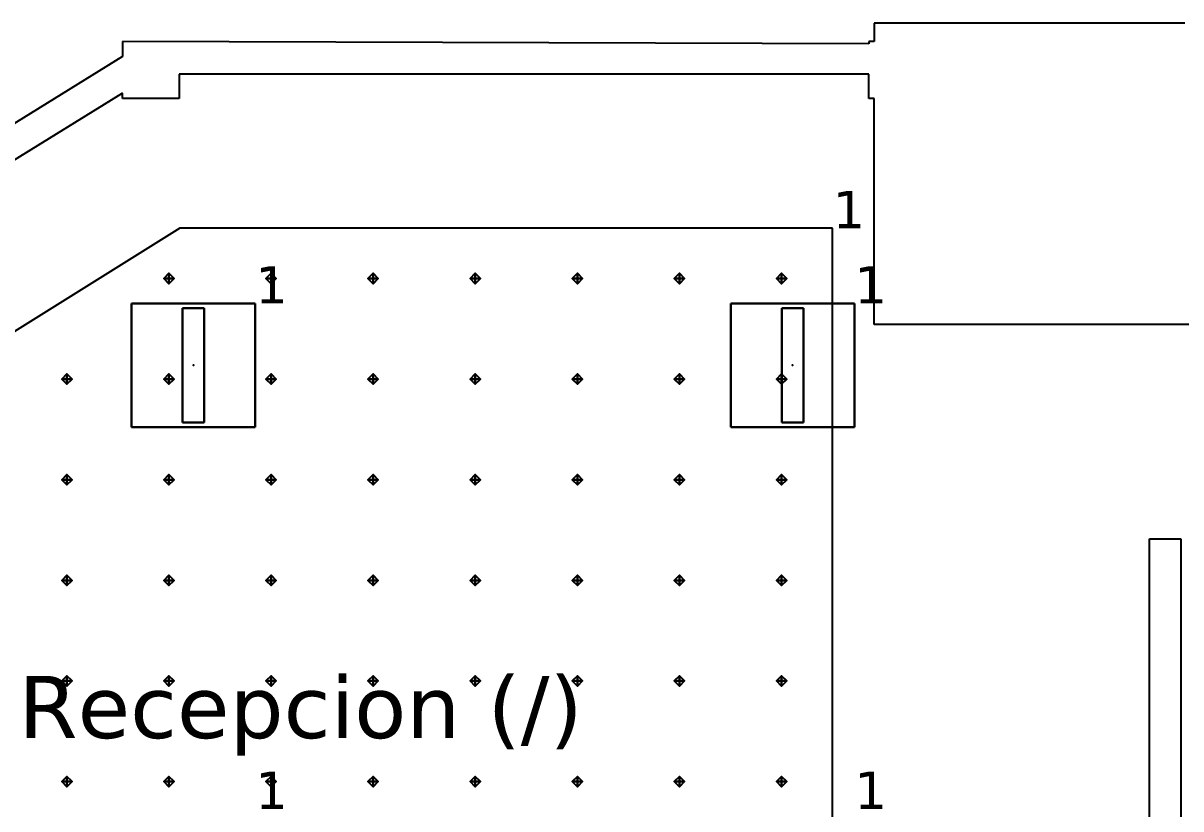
# Model space of a CAD drawing. Header units: inches. Extents: x -2 to 23.6, y -0.2 to 13.5.
# Drawn here: x 3.14 to 8.73, y 2.23 to 6.02 of the extents above; entities that cross this region are included whole.
import ezdxf

# ---------------------------------------------------------------- set-up
doc = ezdxf.new("R2010")
doc.units = ezdxf.units.IN
doc.header["$MEASUREMENT"] = 0
for name, color, linetype, true_color in [('DLX_CALC', 3, 'Continuous', 0x00ff00), ('DLX_CONT', 7, 'Continuous', 0x969696), ('DLX_DESC', 7, 'Continuous', 0x969696), ('DLX_LUM', 7, 'Continuous', 0xffd400), ('DLX_LUMKEY_IDX', 7, 'Continuous', 0x969696), ('DLX_RESKEY_IDX', 7, 'Continuous', 0x707070)]:
    doc.layers.add(name, color=color, linetype=linetype, true_color=true_color)
doc.layers.add('PUNTO LUMINARIA', color=7, linetype='Continuous')
doc.styles.add('TableTextStyle', font='')
doc.styles.get('TableTextStyle').set_extended_font_data('VERDANA.TTF')

msp = doc.modelspace()

# ---------------------------------------------------------------- linework, layer by layer
at = {"layer": 'DLX_CALC'}
for points in [[(3.9, 5.0309, 0), (-0.3402, 2.3813, 0)], [(7.05, 5.0309, 0), (3.9, 5.0309, 0)], [(7.05, 1.6309, 0), (7.05, 5.0309, 0)]]:
    msp.add_polyline3d(points, dxfattribs=at)
at = {"layer": 'DLX_CONT'}
for points in [[(8.75, 6.0207, 0), (7.25, 6.0207, 0)], [(7.25, 6.0207, 0), (7.25, 5.9314, 0)], [(7.2243, 5.9214, 0), (3.6229, 5.9314, 0)], [(3.6229, 5.9314, 0), (3.6229, 5.8593, 0)], [(7.25, 5.9314, 0), (7.2243, 5.9314, 0)], [(7.2243, 5.9314, 0), (7.2243, 5.9214, 0)], [(3.6229, 5.8593, 0), (-1.8491, 2.4688, 0)], [(7.2243, 5.7752, 0), (3.8969, 5.7752, 0)], [(3.8969, 5.7752, 0), (3.8969, 5.6574, 0)], [(7.2243, 5.6574, 0), (7.2243, 5.7752, 0)], [(3.6229, 5.6829, 0), (-1.7572, 2.3573, 0)], [(3.6229, 5.6574, 0), (3.6229, 5.6829, 0)], [(3.8969, 5.6574, 0), (3.6229, 5.6574, 0)], [(7.25, 5.6574, 0), (7.2243, 5.6574, 0)], [(7.25, 4.5665, 0), (7.25, 5.6574, 0)], [(8.7744, 4.5665, 0), (7.25, 4.5665, 0)], [(8.5796, 0.9913, 0), (8.5799, 3.5317, 0)], [(8.5799, 3.5317, 0), (8.7299, 3.5317, 0)], [(8.7299, 3.5317, 0), (8.7299, 0.55, 0)]]:
    msp.add_polyline3d(points, dxfattribs=at)
at = {"layer": 'DLX_LUM'}
for points in [[(3.6672, 4.6674, 0), (3.6672, 4.0704, 0)], [(3.6672, 4.0704, 0), (3.6672, 4.6674, 0)], [(3.6672, 4.6674, 0), (3.6672, 4.6674, 0)], [(4.2642, 4.6674, 0), (3.6672, 4.6674, 0)], [(3.6672, 4.6674, 0), (3.6672, 4.6674, 0)], [(3.6672, 4.6674, 0), (4.2642, 4.6674, 0)], [(3.6672, 4.6674, 0), (4.2642, 4.6674, 0)], [(3.6672, 4.0704, 0), (3.6672, 4.6674, 0)], [(4.2642, 4.6674, 0), (3.6672, 4.6674, 0)], [(3.6672, 4.6674, 0), (3.6672, 4.0704, 0)], [(3.9132, 4.6449, 0), (3.9132, 4.0929, 0)], [(4.0182, 4.6449, 0), (3.9132, 4.6449, 0)], [(3.9132, 4.0929, 0), (3.9132, 4.6449, 0)], [(3.9132, 4.6449, 0), (4.0182, 4.6449, 0)], [(4.0182, 4.0929, 0), (4.0182, 4.6449, 0)], [(4.0182, 4.6449, 0), (4.0182, 4.0929, 0)], [(4.2642, 4.0704, 0), (4.2642, 4.6674, 0)], [(4.2642, 4.6674, 0), (4.2642, 4.6674, 0)], [(4.2642, 4.6674, 0), (4.2642, 4.0704, 0)], [(4.2642, 4.6674, 0), (4.2642, 4.6674, 0)], [(4.2642, 4.6674, 0), (4.2642, 4.0704, 0)], [(4.2642, 4.0704, 0), (4.2642, 4.6674, 0)], [(6.5585, 4.6674, 0), (6.5585, 4.0704, 0)], [(6.5585, 4.0704, 0), (6.5585, 4.6674, 0)], [(6.5585, 4.6674, 0), (6.5585, 4.6674, 0)], [(7.1555, 4.6674, 0), (6.5585, 4.6674, 0)], [(6.5585, 4.6674, 0), (6.5585, 4.6674, 0)], [(6.5585, 4.6674, 0), (7.1555, 4.6674, 0)], [(6.5585, 4.6674, 0), (7.1555, 4.6674, 0)], [(6.5585, 4.0704, 0), (6.5585, 4.6674, 0)], [(7.1555, 4.6674, 0), (6.5585, 4.6674, 0)], [(6.5585, 4.6674, 0), (6.5585, 4.0704, 0)], [(6.8045, 4.6449, 0), (6.8045, 4.0929, 0)], [(6.9095, 4.6449, 0), (6.8045, 4.6449, 0)], [(6.8045, 4.0929, 0), (6.8045, 4.6449, 0)], [(6.8045, 4.6449, 0), (6.9095, 4.6449, 0)], [(6.9095, 4.0929, 0), (6.9095, 4.6449, 0)], [(6.9095, 4.6449, 0), (6.9095, 4.0929, 0)], [(7.1555, 4.0704, 0), (7.1555, 4.6674, 0)], [(7.1555, 4.6674, 0), (7.1555, 4.6674, 0)], [(7.1555, 4.6674, 0), (7.1555, 4.0704, 0)], [(7.1555, 4.6674, 0), (7.1555, 4.6674, 0)], [(7.1555, 4.6674, 0), (7.1555, 4.0704, 0)], [(7.1555, 4.0704, 0), (7.1555, 4.6674, 0)], [(3.9132, 4.0929, 0), (4.0182, 4.0929, 0)], [(4.0182, 4.0929, 0), (3.9132, 4.0929, 0)], [(6.8045, 4.0929, 0), (6.9095, 4.0929, 0)], [(6.9095, 4.0929, 0), (6.8045, 4.0929, 0)], [(3.6672, 4.0704, 0), (3.6672, 4.0704, 0)], [(3.6672, 4.0704, 0), (4.2642, 4.0704, 0)], [(4.2642, 4.0704, 0), (3.6672, 4.0704, 0)], [(3.6672, 4.0704, 0), (3.6672, 4.0704, 0)], [(4.2642, 4.0704, 0), (3.6672, 4.0704, 0)], [(3.6672, 4.0704, 0), (4.2642, 4.0704, 0)], [(4.2642, 4.0704, 0), (4.2642, 4.0704, 0)], [(4.2642, 4.0704, 0), (4.2642, 4.0704, 0)], [(6.5585, 4.0704, 0), (6.5585, 4.0704, 0)], [(6.5585, 4.0704, 0), (7.1555, 4.0704, 0)], [(7.1555, 4.0704, 0), (6.5585, 4.0704, 0)], [(6.5585, 4.0704, 0), (6.5585, 4.0704, 0)], [(7.1555, 4.0704, 0), (6.5585, 4.0704, 0)], [(6.5585, 4.0704, 0), (7.1555, 4.0704, 0)], [(7.1555, 4.0704, 0), (7.1555, 4.0704, 0)], [(7.1555, 4.0704, 0), (7.1555, 4.0704, 0)]]:
    msp.add_polyline3d(points, dxfattribs=at)
at = {"layer": 'PUNTO LUMINARIA'}
for p in [(3.9657, 4.3689), (6.857, 4.3689)]:
    msp.add_point(p, dxfattribs=at)

# ---------------------------------------------------------------- texts
at = {"layer": 'DLX_DESC', "style": 'TableTextStyle'}
msp.add_text('Recepcion (/)', height=0.3, dxfattribs=at).set_placement((3.1209, 2.5698))
at = {"layer": 'DLX_LUMKEY_IDX', "style": 'TableTextStyle'}
for p in [(4.2642, 4.6674), (7.1555, 4.6674), (4.2642, 2.2279), (7.1555, 2.2279)]:
    msp.add_text('1', height=0.18, dxfattribs=at).set_placement(p)
at = {"layer": 'DLX_RESKEY_IDX', "style": 'TableTextStyle'}
msp.add_text('1', height=0.18, dxfattribs=at).set_placement((7.05, 5.0309))

# ---------------------------------------------------------------- meshes
at = {"layer": 'DLX_CALC'}
mesh = msp.add_polyface(dxfattribs=at)
corners = [(3.8476, 4.7631), (3.8726, 4.7881), (3.8476, 4.7881), (3.8726, 4.7881), (3.8476, 4.8131), (3.8476, 4.7881), (3.8476, 4.8131), (3.8226, 4.7881), (3.8476, 4.7881), (3.8226, 4.7881), (3.8476, 4.7631), (3.8476, 4.7881), (3.8726, 4.7881), (3.8476, 4.7631), (3.8476, 4.7881), (3.8476, 4.8131), (3.8726, 4.7881), (3.8476, 4.7881), (3.8226, 4.7881), (3.8476, 4.8131), (3.8476, 4.7881), (3.8476, 4.7631), (3.8226, 4.7881), (3.8476, 4.7881)]
mesh.append_faces([[corners[k] for k in face] for face in [(0, 1, 2), (3, 4, 5), (6, 7, 8), (9, 10, 11), (12, 13, 14), (15, 16, 17), (18, 19, 20), (21, 22, 23)]])
mesh = msp.add_polyface(dxfattribs=at)
corners = [(4.3402, 4.7631), (4.3652, 4.7881), (4.3402, 4.7881), (4.3652, 4.7881), (4.3402, 4.8131), (4.3402, 4.7881), (4.3402, 4.8131), (4.3152, 4.7881), (4.3402, 4.7881), (4.3152, 4.7881), (4.3402, 4.7631), (4.3402, 4.7881), (4.3652, 4.7881), (4.3402, 4.7631), (4.3402, 4.7881), (4.3402, 4.8131), (4.3652, 4.7881), (4.3402, 4.7881), (4.3152, 4.7881), (4.3402, 4.8131), (4.3402, 4.7881), (4.3402, 4.7631), (4.3152, 4.7881), (4.3402, 4.7881)]
mesh.append_faces([[corners[k] for k in face] for face in [(0, 1, 2), (3, 4, 5), (6, 7, 8), (9, 10, 11), (12, 13, 14), (15, 16, 17), (18, 19, 20), (21, 22, 23)]])
mesh = msp.add_polyface(dxfattribs=at)
corners = [(4.8329, 4.7631), (4.8579, 4.7881), (4.8329, 4.7881), (4.8579, 4.7881), (4.8329, 4.8131), (4.8329, 4.7881), (4.8329, 4.8131), (4.8079, 4.7881), (4.8329, 4.7881), (4.8079, 4.7881), (4.8329, 4.7631), (4.8329, 4.7881), (4.8579, 4.7881), (4.8329, 4.7631), (4.8329, 4.7881), (4.8329, 4.8131), (4.8579, 4.7881), (4.8329, 4.7881), (4.8079, 4.7881), (4.8329, 4.8131), (4.8329, 4.7881), (4.8329, 4.7631), (4.8079, 4.7881), (4.8329, 4.7881)]
mesh.append_faces([[corners[k] for k in face] for face in [(0, 1, 2), (3, 4, 5), (6, 7, 8), (9, 10, 11), (12, 13, 14), (15, 16, 17), (18, 19, 20), (21, 22, 23)]])
mesh = msp.add_polyface(dxfattribs=at)
corners = [(5.3256, 4.7631), (5.3506, 4.7881), (5.3256, 4.7881), (5.3506, 4.7881), (5.3256, 4.8131), (5.3256, 4.7881), (5.3256, 4.8131), (5.3006, 4.7881), (5.3256, 4.7881), (5.3006, 4.7881), (5.3256, 4.7631), (5.3256, 4.7881), (5.3506, 4.7881), (5.3256, 4.7631), (5.3256, 4.7881), (5.3256, 4.8131), (5.3506, 4.7881), (5.3256, 4.7881), (5.3006, 4.7881), (5.3256, 4.8131), (5.3256, 4.7881), (5.3256, 4.7631), (5.3006, 4.7881), (5.3256, 4.7881)]
mesh.append_faces([[corners[k] for k in face] for face in [(0, 1, 2), (3, 4, 5), (6, 7, 8), (9, 10, 11), (12, 13, 14), (15, 16, 17), (18, 19, 20), (21, 22, 23)]])
mesh = msp.add_polyface(dxfattribs=at)
corners = [(5.8183, 4.7631), (5.8433, 4.7881), (5.8183, 4.7881), (5.8433, 4.7881), (5.8183, 4.8131), (5.8183, 4.7881), (5.8183, 4.8131), (5.7933, 4.7881), (5.8183, 4.7881), (5.7933, 4.7881), (5.8183, 4.7631), (5.8183, 4.7881), (5.8433, 4.7881), (5.8183, 4.7631), (5.8183, 4.7881), (5.8183, 4.8131), (5.8433, 4.7881), (5.8183, 4.7881), (5.7933, 4.7881), (5.8183, 4.8131), (5.8183, 4.7881), (5.8183, 4.7631), (5.7933, 4.7881), (5.8183, 4.7881)]
mesh.append_faces([[corners[k] for k in face] for face in [(0, 1, 2), (3, 4, 5), (6, 7, 8), (9, 10, 11), (12, 13, 14), (15, 16, 17), (18, 19, 20), (21, 22, 23)]])
mesh = msp.add_polyface(dxfattribs=at)
corners = [(6.311, 4.7631), (6.336, 4.7881), (6.311, 4.7881), (6.336, 4.7881), (6.311, 4.8131), (6.311, 4.7881), (6.311, 4.8131), (6.286, 4.7881), (6.311, 4.7881), (6.286, 4.7881), (6.311, 4.7631), (6.311, 4.7881), (6.336, 4.7881), (6.311, 4.7631), (6.311, 4.7881), (6.311, 4.8131), (6.336, 4.7881), (6.311, 4.7881), (6.286, 4.7881), (6.311, 4.8131), (6.311, 4.7881), (6.311, 4.7631), (6.286, 4.7881), (6.311, 4.7881)]
mesh.append_faces([[corners[k] for k in face] for face in [(0, 1, 2), (3, 4, 5), (6, 7, 8), (9, 10, 11), (12, 13, 14), (15, 16, 17), (18, 19, 20), (21, 22, 23)]])
mesh = msp.add_polyface(dxfattribs=at)
corners = [(6.8037, 4.7631), (6.8287, 4.7881), (6.8037, 4.7881), (6.8287, 4.7881), (6.8037, 4.8131), (6.8037, 4.7881), (6.8037, 4.8131), (6.7787, 4.7881), (6.8037, 4.7881), (6.7787, 4.7881), (6.8037, 4.7631), (6.8037, 4.7881), (6.8287, 4.7881), (6.8037, 4.7631), (6.8037, 4.7881), (6.8037, 4.8131), (6.8287, 4.7881), (6.8037, 4.7881), (6.7787, 4.7881), (6.8037, 4.8131), (6.8037, 4.7881), (6.8037, 4.7631), (6.7787, 4.7881), (6.8037, 4.7881)]
mesh.append_faces([[corners[k] for k in face] for face in [(0, 1, 2), (3, 4, 5), (6, 7, 8), (9, 10, 11), (12, 13, 14), (15, 16, 17), (18, 19, 20), (21, 22, 23)]])
mesh = msp.add_polyface(dxfattribs=at)
corners = [(3.3549, 4.2773), (3.3799, 4.3023), (3.3549, 4.3023), (3.3799, 4.3023), (3.3549, 4.3273), (3.3549, 4.3023), (3.3549, 4.3273), (3.3299, 4.3023), (3.3549, 4.3023), (3.3299, 4.3023), (3.3549, 4.2773), (3.3549, 4.3023), (3.3799, 4.3023), (3.3549, 4.2773), (3.3549, 4.3023), (3.3549, 4.3273), (3.3799, 4.3023), (3.3549, 4.3023), (3.3299, 4.3023), (3.3549, 4.3273), (3.3549, 4.3023), (3.3549, 4.2773), (3.3299, 4.3023), (3.3549, 4.3023)]
mesh.append_faces([[corners[k] for k in face] for face in [(0, 1, 2), (3, 4, 5), (6, 7, 8), (9, 10, 11), (12, 13, 14), (15, 16, 17), (18, 19, 20), (21, 22, 23)]])
mesh = msp.add_polyface(dxfattribs=at)
corners = [(3.8476, 4.2773), (3.8726, 4.3023), (3.8476, 4.3023), (3.8726, 4.3023), (3.8476, 4.3273), (3.8476, 4.3023), (3.8476, 4.3273), (3.8226, 4.3023), (3.8476, 4.3023), (3.8226, 4.3023), (3.8476, 4.2773), (3.8476, 4.3023), (3.8726, 4.3023), (3.8476, 4.2773), (3.8476, 4.3023), (3.8476, 4.3273), (3.8726, 4.3023), (3.8476, 4.3023), (3.8226, 4.3023), (3.8476, 4.3273), (3.8476, 4.3023), (3.8476, 4.2773), (3.8226, 4.3023), (3.8476, 4.3023)]
mesh.append_faces([[corners[k] for k in face] for face in [(0, 1, 2), (3, 4, 5), (6, 7, 8), (9, 10, 11), (12, 13, 14), (15, 16, 17), (18, 19, 20), (21, 22, 23)]])
mesh = msp.add_polyface(dxfattribs=at)
corners = [(4.3402, 4.2773), (4.3652, 4.3023), (4.3402, 4.3023), (4.3652, 4.3023), (4.3402, 4.3273), (4.3402, 4.3023), (4.3402, 4.3273), (4.3152, 4.3023), (4.3402, 4.3023), (4.3152, 4.3023), (4.3402, 4.2773), (4.3402, 4.3023), (4.3652, 4.3023), (4.3402, 4.2773), (4.3402, 4.3023), (4.3402, 4.3273), (4.3652, 4.3023), (4.3402, 4.3023), (4.3152, 4.3023), (4.3402, 4.3273), (4.3402, 4.3023), (4.3402, 4.2773), (4.3152, 4.3023), (4.3402, 4.3023)]
mesh.append_faces([[corners[k] for k in face] for face in [(0, 1, 2), (3, 4, 5), (6, 7, 8), (9, 10, 11), (12, 13, 14), (15, 16, 17), (18, 19, 20), (21, 22, 23)]])
mesh = msp.add_polyface(dxfattribs=at)
corners = [(4.8329, 4.2773), (4.8579, 4.3023), (4.8329, 4.3023), (4.8579, 4.3023), (4.8329, 4.3273), (4.8329, 4.3023), (4.8329, 4.3273), (4.8079, 4.3023), (4.8329, 4.3023), (4.8079, 4.3023), (4.8329, 4.2773), (4.8329, 4.3023), (4.8579, 4.3023), (4.8329, 4.2773), (4.8329, 4.3023), (4.8329, 4.3273), (4.8579, 4.3023), (4.8329, 4.3023), (4.8079, 4.3023), (4.8329, 4.3273), (4.8329, 4.3023), (4.8329, 4.2773), (4.8079, 4.3023), (4.8329, 4.3023)]
mesh.append_faces([[corners[k] for k in face] for face in [(0, 1, 2), (3, 4, 5), (6, 7, 8), (9, 10, 11), (12, 13, 14), (15, 16, 17), (18, 19, 20), (21, 22, 23)]])
mesh = msp.add_polyface(dxfattribs=at)
corners = [(5.3256, 4.2773), (5.3506, 4.3023), (5.3256, 4.3023), (5.3506, 4.3023), (5.3256, 4.3273), (5.3256, 4.3023), (5.3256, 4.3273), (5.3006, 4.3023), (5.3256, 4.3023), (5.3006, 4.3023), (5.3256, 4.2773), (5.3256, 4.3023), (5.3506, 4.3023), (5.3256, 4.2773), (5.3256, 4.3023), (5.3256, 4.3273), (5.3506, 4.3023), (5.3256, 4.3023), (5.3006, 4.3023), (5.3256, 4.3273), (5.3256, 4.3023), (5.3256, 4.2773), (5.3006, 4.3023), (5.3256, 4.3023)]
mesh.append_faces([[corners[k] for k in face] for face in [(0, 1, 2), (3, 4, 5), (6, 7, 8), (9, 10, 11), (12, 13, 14), (15, 16, 17), (18, 19, 20), (21, 22, 23)]])
mesh = msp.add_polyface(dxfattribs=at)
corners = [(5.8183, 4.2773), (5.8433, 4.3023), (5.8183, 4.3023), (5.8433, 4.3023), (5.8183, 4.3273), (5.8183, 4.3023), (5.8183, 4.3273), (5.7933, 4.3023), (5.8183, 4.3023), (5.7933, 4.3023), (5.8183, 4.2773), (5.8183, 4.3023), (5.8433, 4.3023), (5.8183, 4.2773), (5.8183, 4.3023), (5.8183, 4.3273), (5.8433, 4.3023), (5.8183, 4.3023), (5.7933, 4.3023), (5.8183, 4.3273), (5.8183, 4.3023), (5.8183, 4.2773), (5.7933, 4.3023), (5.8183, 4.3023)]
mesh.append_faces([[corners[k] for k in face] for face in [(0, 1, 2), (3, 4, 5), (6, 7, 8), (9, 10, 11), (12, 13, 14), (15, 16, 17), (18, 19, 20), (21, 22, 23)]])
mesh = msp.add_polyface(dxfattribs=at)
corners = [(6.311, 4.2773), (6.336, 4.3023), (6.311, 4.3023), (6.336, 4.3023), (6.311, 4.3273), (6.311, 4.3023), (6.311, 4.3273), (6.286, 4.3023), (6.311, 4.3023), (6.286, 4.3023), (6.311, 4.2773), (6.311, 4.3023), (6.336, 4.3023), (6.311, 4.2773), (6.311, 4.3023), (6.311, 4.3273), (6.336, 4.3023), (6.311, 4.3023), (6.286, 4.3023), (6.311, 4.3273), (6.311, 4.3023), (6.311, 4.2773), (6.286, 4.3023), (6.311, 4.3023)]
mesh.append_faces([[corners[k] for k in face] for face in [(0, 1, 2), (3, 4, 5), (6, 7, 8), (9, 10, 11), (12, 13, 14), (15, 16, 17), (18, 19, 20), (21, 22, 23)]])
mesh = msp.add_polyface(dxfattribs=at)
corners = [(6.8037, 4.2773), (6.8287, 4.3023), (6.8037, 4.3023), (6.8287, 4.3023), (6.8037, 4.3273), (6.8037, 4.3023), (6.8037, 4.3273), (6.7787, 4.3023), (6.8037, 4.3023), (6.7787, 4.3023), (6.8037, 4.2773), (6.8037, 4.3023), (6.8287, 4.3023), (6.8037, 4.2773), (6.8037, 4.3023), (6.8037, 4.3273), (6.8287, 4.3023), (6.8037, 4.3023), (6.7787, 4.3023), (6.8037, 4.3273), (6.8037, 4.3023), (6.8037, 4.2773), (6.7787, 4.3023), (6.8037, 4.3023)]
mesh.append_faces([[corners[k] for k in face] for face in [(0, 1, 2), (3, 4, 5), (6, 7, 8), (9, 10, 11), (12, 13, 14), (15, 16, 17), (18, 19, 20), (21, 22, 23)]])
mesh = msp.add_polyface(dxfattribs=at)
corners = [(3.3549, 3.7916), (3.3799, 3.8166), (3.3549, 3.8166), (3.3799, 3.8166), (3.3549, 3.8416), (3.3549, 3.8166), (3.3549, 3.8416), (3.3299, 3.8166), (3.3549, 3.8166), (3.3299, 3.8166), (3.3549, 3.7916), (3.3549, 3.8166), (3.3799, 3.8166), (3.3549, 3.7916), (3.3549, 3.8166), (3.3549, 3.8416), (3.3799, 3.8166), (3.3549, 3.8166), (3.3299, 3.8166), (3.3549, 3.8416), (3.3549, 3.8166), (3.3549, 3.7916), (3.3299, 3.8166), (3.3549, 3.8166)]
mesh.append_faces([[corners[k] for k in face] for face in [(0, 1, 2), (3, 4, 5), (6, 7, 8), (9, 10, 11), (12, 13, 14), (15, 16, 17), (18, 19, 20), (21, 22, 23)]])
mesh = msp.add_polyface(dxfattribs=at)
corners = [(3.8476, 3.7916), (3.8726, 3.8166), (3.8476, 3.8166), (3.8726, 3.8166), (3.8476, 3.8416), (3.8476, 3.8166), (3.8476, 3.8416), (3.8226, 3.8166), (3.8476, 3.8166), (3.8226, 3.8166), (3.8476, 3.7916), (3.8476, 3.8166), (3.8726, 3.8166), (3.8476, 3.7916), (3.8476, 3.8166), (3.8476, 3.8416), (3.8726, 3.8166), (3.8476, 3.8166), (3.8226, 3.8166), (3.8476, 3.8416), (3.8476, 3.8166), (3.8476, 3.7916), (3.8226, 3.8166), (3.8476, 3.8166)]
mesh.append_faces([[corners[k] for k in face] for face in [(0, 1, 2), (3, 4, 5), (6, 7, 8), (9, 10, 11), (12, 13, 14), (15, 16, 17), (18, 19, 20), (21, 22, 23)]])
mesh = msp.add_polyface(dxfattribs=at)
corners = [(4.3402, 3.7916), (4.3652, 3.8166), (4.3402, 3.8166), (4.3652, 3.8166), (4.3402, 3.8416), (4.3402, 3.8166), (4.3402, 3.8416), (4.3152, 3.8166), (4.3402, 3.8166), (4.3152, 3.8166), (4.3402, 3.7916), (4.3402, 3.8166), (4.3652, 3.8166), (4.3402, 3.7916), (4.3402, 3.8166), (4.3402, 3.8416), (4.3652, 3.8166), (4.3402, 3.8166), (4.3152, 3.8166), (4.3402, 3.8416), (4.3402, 3.8166), (4.3402, 3.7916), (4.3152, 3.8166), (4.3402, 3.8166)]
mesh.append_faces([[corners[k] for k in face] for face in [(0, 1, 2), (3, 4, 5), (6, 7, 8), (9, 10, 11), (12, 13, 14), (15, 16, 17), (18, 19, 20), (21, 22, 23)]])
mesh = msp.add_polyface(dxfattribs=at)
corners = [(4.8329, 3.7916), (4.8579, 3.8166), (4.8329, 3.8166), (4.8579, 3.8166), (4.8329, 3.8416), (4.8329, 3.8166), (4.8329, 3.8416), (4.8079, 3.8166), (4.8329, 3.8166), (4.8079, 3.8166), (4.8329, 3.7916), (4.8329, 3.8166), (4.8579, 3.8166), (4.8329, 3.7916), (4.8329, 3.8166), (4.8329, 3.8416), (4.8579, 3.8166), (4.8329, 3.8166), (4.8079, 3.8166), (4.8329, 3.8416), (4.8329, 3.8166), (4.8329, 3.7916), (4.8079, 3.8166), (4.8329, 3.8166)]
mesh.append_faces([[corners[k] for k in face] for face in [(0, 1, 2), (3, 4, 5), (6, 7, 8), (9, 10, 11), (12, 13, 14), (15, 16, 17), (18, 19, 20), (21, 22, 23)]])
mesh = msp.add_polyface(dxfattribs=at)
corners = [(5.3256, 3.7916), (5.3506, 3.8166), (5.3256, 3.8166), (5.3506, 3.8166), (5.3256, 3.8416), (5.3256, 3.8166), (5.3256, 3.8416), (5.3006, 3.8166), (5.3256, 3.8166), (5.3006, 3.8166), (5.3256, 3.7916), (5.3256, 3.8166), (5.3506, 3.8166), (5.3256, 3.7916), (5.3256, 3.8166), (5.3256, 3.8416), (5.3506, 3.8166), (5.3256, 3.8166), (5.3006, 3.8166), (5.3256, 3.8416), (5.3256, 3.8166), (5.3256, 3.7916), (5.3006, 3.8166), (5.3256, 3.8166)]
mesh.append_faces([[corners[k] for k in face] for face in [(0, 1, 2), (3, 4, 5), (6, 7, 8), (9, 10, 11), (12, 13, 14), (15, 16, 17), (18, 19, 20), (21, 22, 23)]])
mesh = msp.add_polyface(dxfattribs=at)
corners = [(5.8183, 3.7916), (5.8433, 3.8166), (5.8183, 3.8166), (5.8433, 3.8166), (5.8183, 3.8416), (5.8183, 3.8166), (5.8183, 3.8416), (5.7933, 3.8166), (5.8183, 3.8166), (5.7933, 3.8166), (5.8183, 3.7916), (5.8183, 3.8166), (5.8433, 3.8166), (5.8183, 3.7916), (5.8183, 3.8166), (5.8183, 3.8416), (5.8433, 3.8166), (5.8183, 3.8166), (5.7933, 3.8166), (5.8183, 3.8416), (5.8183, 3.8166), (5.8183, 3.7916), (5.7933, 3.8166), (5.8183, 3.8166)]
mesh.append_faces([[corners[k] for k in face] for face in [(0, 1, 2), (3, 4, 5), (6, 7, 8), (9, 10, 11), (12, 13, 14), (15, 16, 17), (18, 19, 20), (21, 22, 23)]])
mesh = msp.add_polyface(dxfattribs=at)
corners = [(6.311, 3.7916), (6.336, 3.8166), (6.311, 3.8166), (6.336, 3.8166), (6.311, 3.8416), (6.311, 3.8166), (6.311, 3.8416), (6.286, 3.8166), (6.311, 3.8166), (6.286, 3.8166), (6.311, 3.7916), (6.311, 3.8166), (6.336, 3.8166), (6.311, 3.7916), (6.311, 3.8166), (6.311, 3.8416), (6.336, 3.8166), (6.311, 3.8166), (6.286, 3.8166), (6.311, 3.8416), (6.311, 3.8166), (6.311, 3.7916), (6.286, 3.8166), (6.311, 3.8166)]
mesh.append_faces([[corners[k] for k in face] for face in [(0, 1, 2), (3, 4, 5), (6, 7, 8), (9, 10, 11), (12, 13, 14), (15, 16, 17), (18, 19, 20), (21, 22, 23)]])
mesh = msp.add_polyface(dxfattribs=at)
corners = [(6.8037, 3.7916), (6.8287, 3.8166), (6.8037, 3.8166), (6.8287, 3.8166), (6.8037, 3.8416), (6.8037, 3.8166), (6.8037, 3.8416), (6.7787, 3.8166), (6.8037, 3.8166), (6.7787, 3.8166), (6.8037, 3.7916), (6.8037, 3.8166), (6.8287, 3.8166), (6.8037, 3.7916), (6.8037, 3.8166), (6.8037, 3.8416), (6.8287, 3.8166), (6.8037, 3.8166), (6.7787, 3.8166), (6.8037, 3.8416), (6.8037, 3.8166), (6.8037, 3.7916), (6.7787, 3.8166), (6.8037, 3.8166)]
mesh.append_faces([[corners[k] for k in face] for face in [(0, 1, 2), (3, 4, 5), (6, 7, 8), (9, 10, 11), (12, 13, 14), (15, 16, 17), (18, 19, 20), (21, 22, 23)]])
mesh = msp.add_polyface(dxfattribs=at)
corners = [(3.3549, 3.3059), (3.3799, 3.3309), (3.3549, 3.3309), (3.3799, 3.3309), (3.3549, 3.3559), (3.3549, 3.3309), (3.3549, 3.3559), (3.3299, 3.3309), (3.3549, 3.3309), (3.3299, 3.3309), (3.3549, 3.3059), (3.3549, 3.3309), (3.3799, 3.3309), (3.3549, 3.3059), (3.3549, 3.3309), (3.3549, 3.3559), (3.3799, 3.3309), (3.3549, 3.3309), (3.3299, 3.3309), (3.3549, 3.3559), (3.3549, 3.3309), (3.3549, 3.3059), (3.3299, 3.3309), (3.3549, 3.3309)]
mesh.append_faces([[corners[k] for k in face] for face in [(0, 1, 2), (3, 4, 5), (6, 7, 8), (9, 10, 11), (12, 13, 14), (15, 16, 17), (18, 19, 20), (21, 22, 23)]])
mesh = msp.add_polyface(dxfattribs=at)
corners = [(3.8476, 3.3059), (3.8726, 3.3309), (3.8476, 3.3309), (3.8726, 3.3309), (3.8476, 3.3559), (3.8476, 3.3309), (3.8476, 3.3559), (3.8226, 3.3309), (3.8476, 3.3309), (3.8226, 3.3309), (3.8476, 3.3059), (3.8476, 3.3309), (3.8726, 3.3309), (3.8476, 3.3059), (3.8476, 3.3309), (3.8476, 3.3559), (3.8726, 3.3309), (3.8476, 3.3309), (3.8226, 3.3309), (3.8476, 3.3559), (3.8476, 3.3309), (3.8476, 3.3059), (3.8226, 3.3309), (3.8476, 3.3309)]
mesh.append_faces([[corners[k] for k in face] for face in [(0, 1, 2), (3, 4, 5), (6, 7, 8), (9, 10, 11), (12, 13, 14), (15, 16, 17), (18, 19, 20), (21, 22, 23)]])
mesh = msp.add_polyface(dxfattribs=at)
corners = [(4.3402, 3.3059), (4.3652, 3.3309), (4.3402, 3.3309), (4.3652, 3.3309), (4.3402, 3.3559), (4.3402, 3.3309), (4.3402, 3.3559), (4.3152, 3.3309), (4.3402, 3.3309), (4.3152, 3.3309), (4.3402, 3.3059), (4.3402, 3.3309), (4.3652, 3.3309), (4.3402, 3.3059), (4.3402, 3.3309), (4.3402, 3.3559), (4.3652, 3.3309), (4.3402, 3.3309), (4.3152, 3.3309), (4.3402, 3.3559), (4.3402, 3.3309), (4.3402, 3.3059), (4.3152, 3.3309), (4.3402, 3.3309)]
mesh.append_faces([[corners[k] for k in face] for face in [(0, 1, 2), (3, 4, 5), (6, 7, 8), (9, 10, 11), (12, 13, 14), (15, 16, 17), (18, 19, 20), (21, 22, 23)]])
mesh = msp.add_polyface(dxfattribs=at)
corners = [(4.8329, 3.3059), (4.8579, 3.3309), (4.8329, 3.3309), (4.8579, 3.3309), (4.8329, 3.3559), (4.8329, 3.3309), (4.8329, 3.3559), (4.8079, 3.3309), (4.8329, 3.3309), (4.8079, 3.3309), (4.8329, 3.3059), (4.8329, 3.3309), (4.8579, 3.3309), (4.8329, 3.3059), (4.8329, 3.3309), (4.8329, 3.3559), (4.8579, 3.3309), (4.8329, 3.3309), (4.8079, 3.3309), (4.8329, 3.3559), (4.8329, 3.3309), (4.8329, 3.3059), (4.8079, 3.3309), (4.8329, 3.3309)]
mesh.append_faces([[corners[k] for k in face] for face in [(0, 1, 2), (3, 4, 5), (6, 7, 8), (9, 10, 11), (12, 13, 14), (15, 16, 17), (18, 19, 20), (21, 22, 23)]])
mesh = msp.add_polyface(dxfattribs=at)
corners = [(5.3256, 3.3059), (5.3506, 3.3309), (5.3256, 3.3309), (5.3506, 3.3309), (5.3256, 3.3559), (5.3256, 3.3309), (5.3256, 3.3559), (5.3006, 3.3309), (5.3256, 3.3309), (5.3006, 3.3309), (5.3256, 3.3059), (5.3256, 3.3309), (5.3506, 3.3309), (5.3256, 3.3059), (5.3256, 3.3309), (5.3256, 3.3559), (5.3506, 3.3309), (5.3256, 3.3309), (5.3006, 3.3309), (5.3256, 3.3559), (5.3256, 3.3309), (5.3256, 3.3059), (5.3006, 3.3309), (5.3256, 3.3309)]
mesh.append_faces([[corners[k] for k in face] for face in [(0, 1, 2), (3, 4, 5), (6, 7, 8), (9, 10, 11), (12, 13, 14), (15, 16, 17), (18, 19, 20), (21, 22, 23)]])
mesh = msp.add_polyface(dxfattribs=at)
corners = [(5.8183, 3.3059), (5.8433, 3.3309), (5.8183, 3.3309), (5.8433, 3.3309), (5.8183, 3.3559), (5.8183, 3.3309), (5.8183, 3.3559), (5.7933, 3.3309), (5.8183, 3.3309), (5.7933, 3.3309), (5.8183, 3.3059), (5.8183, 3.3309), (5.8433, 3.3309), (5.8183, 3.3059), (5.8183, 3.3309), (5.8183, 3.3559), (5.8433, 3.3309), (5.8183, 3.3309), (5.7933, 3.3309), (5.8183, 3.3559), (5.8183, 3.3309), (5.8183, 3.3059), (5.7933, 3.3309), (5.8183, 3.3309)]
mesh.append_faces([[corners[k] for k in face] for face in [(0, 1, 2), (3, 4, 5), (6, 7, 8), (9, 10, 11), (12, 13, 14), (15, 16, 17), (18, 19, 20), (21, 22, 23)]])
mesh = msp.add_polyface(dxfattribs=at)
corners = [(6.311, 3.3059), (6.336, 3.3309), (6.311, 3.3309), (6.336, 3.3309), (6.311, 3.3559), (6.311, 3.3309), (6.311, 3.3559), (6.286, 3.3309), (6.311, 3.3309), (6.286, 3.3309), (6.311, 3.3059), (6.311, 3.3309), (6.336, 3.3309), (6.311, 3.3059), (6.311, 3.3309), (6.311, 3.3559), (6.336, 3.3309), (6.311, 3.3309), (6.286, 3.3309), (6.311, 3.3559), (6.311, 3.3309), (6.311, 3.3059), (6.286, 3.3309), (6.311, 3.3309)]
mesh.append_faces([[corners[k] for k in face] for face in [(0, 1, 2), (3, 4, 5), (6, 7, 8), (9, 10, 11), (12, 13, 14), (15, 16, 17), (18, 19, 20), (21, 22, 23)]])
mesh = msp.add_polyface(dxfattribs=at)
corners = [(6.8037, 3.3059), (6.8287, 3.3309), (6.8037, 3.3309), (6.8287, 3.3309), (6.8037, 3.3559), (6.8037, 3.3309), (6.8037, 3.3559), (6.7787, 3.3309), (6.8037, 3.3309), (6.7787, 3.3309), (6.8037, 3.3059), (6.8037, 3.3309), (6.8287, 3.3309), (6.8037, 3.3059), (6.8037, 3.3309), (6.8037, 3.3559), (6.8287, 3.3309), (6.8037, 3.3309), (6.7787, 3.3309), (6.8037, 3.3559), (6.8037, 3.3309), (6.8037, 3.3059), (6.7787, 3.3309), (6.8037, 3.3309)]
mesh.append_faces([[corners[k] for k in face] for face in [(0, 1, 2), (3, 4, 5), (6, 7, 8), (9, 10, 11), (12, 13, 14), (15, 16, 17), (18, 19, 20), (21, 22, 23)]])
mesh = msp.add_polyface(dxfattribs=at)
corners = [(3.3549, 2.8202), (3.3799, 2.8452), (3.3549, 2.8452), (3.3799, 2.8452), (3.3549, 2.8702), (3.3549, 2.8452), (3.3549, 2.8702), (3.3299, 2.8452), (3.3549, 2.8452), (3.3299, 2.8452), (3.3549, 2.8202), (3.3549, 2.8452), (3.3799, 2.8452), (3.3549, 2.8202), (3.3549, 2.8452), (3.3549, 2.8702), (3.3799, 2.8452), (3.3549, 2.8452), (3.3299, 2.8452), (3.3549, 2.8702), (3.3549, 2.8452), (3.3549, 2.8202), (3.3299, 2.8452), (3.3549, 2.8452)]
mesh.append_faces([[corners[k] for k in face] for face in [(0, 1, 2), (3, 4, 5), (6, 7, 8), (9, 10, 11), (12, 13, 14), (15, 16, 17), (18, 19, 20), (21, 22, 23)]])
mesh = msp.add_polyface(dxfattribs=at)
corners = [(3.8476, 2.8202), (3.8726, 2.8452), (3.8476, 2.8452), (3.8726, 2.8452), (3.8476, 2.8702), (3.8476, 2.8452), (3.8476, 2.8702), (3.8226, 2.8452), (3.8476, 2.8452), (3.8226, 2.8452), (3.8476, 2.8202), (3.8476, 2.8452), (3.8726, 2.8452), (3.8476, 2.8202), (3.8476, 2.8452), (3.8476, 2.8702), (3.8726, 2.8452), (3.8476, 2.8452), (3.8226, 2.8452), (3.8476, 2.8702), (3.8476, 2.8452), (3.8476, 2.8202), (3.8226, 2.8452), (3.8476, 2.8452)]
mesh.append_faces([[corners[k] for k in face] for face in [(0, 1, 2), (3, 4, 5), (6, 7, 8), (9, 10, 11), (12, 13, 14), (15, 16, 17), (18, 19, 20), (21, 22, 23)]])
mesh = msp.add_polyface(dxfattribs=at)
corners = [(4.3402, 2.8202), (4.3652, 2.8452), (4.3402, 2.8452), (4.3652, 2.8452), (4.3402, 2.8702), (4.3402, 2.8452), (4.3402, 2.8702), (4.3152, 2.8452), (4.3402, 2.8452), (4.3152, 2.8452), (4.3402, 2.8202), (4.3402, 2.8452), (4.3652, 2.8452), (4.3402, 2.8202), (4.3402, 2.8452), (4.3402, 2.8702), (4.3652, 2.8452), (4.3402, 2.8452), (4.3152, 2.8452), (4.3402, 2.8702), (4.3402, 2.8452), (4.3402, 2.8202), (4.3152, 2.8452), (4.3402, 2.8452)]
mesh.append_faces([[corners[k] for k in face] for face in [(0, 1, 2), (3, 4, 5), (6, 7, 8), (9, 10, 11), (12, 13, 14), (15, 16, 17), (18, 19, 20), (21, 22, 23)]])
mesh = msp.add_polyface(dxfattribs=at)
corners = [(4.8329, 2.8202), (4.8579, 2.8452), (4.8329, 2.8452), (4.8579, 2.8452), (4.8329, 2.8702), (4.8329, 2.8452), (4.8329, 2.8702), (4.8079, 2.8452), (4.8329, 2.8452), (4.8079, 2.8452), (4.8329, 2.8202), (4.8329, 2.8452), (4.8579, 2.8452), (4.8329, 2.8202), (4.8329, 2.8452), (4.8329, 2.8702), (4.8579, 2.8452), (4.8329, 2.8452), (4.8079, 2.8452), (4.8329, 2.8702), (4.8329, 2.8452), (4.8329, 2.8202), (4.8079, 2.8452), (4.8329, 2.8452)]
mesh.append_faces([[corners[k] for k in face] for face in [(0, 1, 2), (3, 4, 5), (6, 7, 8), (9, 10, 11), (12, 13, 14), (15, 16, 17), (18, 19, 20), (21, 22, 23)]])
mesh = msp.add_polyface(dxfattribs=at)
corners = [(5.3256, 2.8202), (5.3506, 2.8452), (5.3256, 2.8452), (5.3506, 2.8452), (5.3256, 2.8702), (5.3256, 2.8452), (5.3256, 2.8702), (5.3006, 2.8452), (5.3256, 2.8452), (5.3006, 2.8452), (5.3256, 2.8202), (5.3256, 2.8452), (5.3506, 2.8452), (5.3256, 2.8202), (5.3256, 2.8452), (5.3256, 2.8702), (5.3506, 2.8452), (5.3256, 2.8452), (5.3006, 2.8452), (5.3256, 2.8702), (5.3256, 2.8452), (5.3256, 2.8202), (5.3006, 2.8452), (5.3256, 2.8452)]
mesh.append_faces([[corners[k] for k in face] for face in [(0, 1, 2), (3, 4, 5), (6, 7, 8), (9, 10, 11), (12, 13, 14), (15, 16, 17), (18, 19, 20), (21, 22, 23)]])
mesh = msp.add_polyface(dxfattribs=at)
corners = [(5.8183, 2.8202), (5.8433, 2.8452), (5.8183, 2.8452), (5.8433, 2.8452), (5.8183, 2.8702), (5.8183, 2.8452), (5.8183, 2.8702), (5.7933, 2.8452), (5.8183, 2.8452), (5.7933, 2.8452), (5.8183, 2.8202), (5.8183, 2.8452), (5.8433, 2.8452), (5.8183, 2.8202), (5.8183, 2.8452), (5.8183, 2.8702), (5.8433, 2.8452), (5.8183, 2.8452), (5.7933, 2.8452), (5.8183, 2.8702), (5.8183, 2.8452), (5.8183, 2.8202), (5.7933, 2.8452), (5.8183, 2.8452)]
mesh.append_faces([[corners[k] for k in face] for face in [(0, 1, 2), (3, 4, 5), (6, 7, 8), (9, 10, 11), (12, 13, 14), (15, 16, 17), (18, 19, 20), (21, 22, 23)]])
mesh = msp.add_polyface(dxfattribs=at)
corners = [(6.311, 2.8202), (6.336, 2.8452), (6.311, 2.8452), (6.336, 2.8452), (6.311, 2.8702), (6.311, 2.8452), (6.311, 2.8702), (6.286, 2.8452), (6.311, 2.8452), (6.286, 2.8452), (6.311, 2.8202), (6.311, 2.8452), (6.336, 2.8452), (6.311, 2.8202), (6.311, 2.8452), (6.311, 2.8702), (6.336, 2.8452), (6.311, 2.8452), (6.286, 2.8452), (6.311, 2.8702), (6.311, 2.8452), (6.311, 2.8202), (6.286, 2.8452), (6.311, 2.8452)]
mesh.append_faces([[corners[k] for k in face] for face in [(0, 1, 2), (3, 4, 5), (6, 7, 8), (9, 10, 11), (12, 13, 14), (15, 16, 17), (18, 19, 20), (21, 22, 23)]])
mesh = msp.add_polyface(dxfattribs=at)
corners = [(6.8037, 2.8202), (6.8287, 2.8452), (6.8037, 2.8452), (6.8287, 2.8452), (6.8037, 2.8702), (6.8037, 2.8452), (6.8037, 2.8702), (6.7787, 2.8452), (6.8037, 2.8452), (6.7787, 2.8452), (6.8037, 2.8202), (6.8037, 2.8452), (6.8287, 2.8452), (6.8037, 2.8202), (6.8037, 2.8452), (6.8037, 2.8702), (6.8287, 2.8452), (6.8037, 2.8452), (6.7787, 2.8452), (6.8037, 2.8702), (6.8037, 2.8452), (6.8037, 2.8202), (6.7787, 2.8452), (6.8037, 2.8452)]
mesh.append_faces([[corners[k] for k in face] for face in [(0, 1, 2), (3, 4, 5), (6, 7, 8), (9, 10, 11), (12, 13, 14), (15, 16, 17), (18, 19, 20), (21, 22, 23)]])
mesh = msp.add_polyface(dxfattribs=at)
corners = [(3.3549, 2.3345), (3.3799, 2.3595), (3.3549, 2.3595), (3.3799, 2.3595), (3.3549, 2.3845), (3.3549, 2.3595), (3.3549, 2.3845), (3.3299, 2.3595), (3.3549, 2.3595), (3.3299, 2.3595), (3.3549, 2.3345), (3.3549, 2.3595), (3.3799, 2.3595), (3.3549, 2.3345), (3.3549, 2.3595), (3.3549, 2.3845), (3.3799, 2.3595), (3.3549, 2.3595), (3.3299, 2.3595), (3.3549, 2.3845), (3.3549, 2.3595), (3.3549, 2.3345), (3.3299, 2.3595), (3.3549, 2.3595)]
mesh.append_faces([[corners[k] for k in face] for face in [(0, 1, 2), (3, 4, 5), (6, 7, 8), (9, 10, 11), (12, 13, 14), (15, 16, 17), (18, 19, 20), (21, 22, 23)]])
mesh = msp.add_polyface(dxfattribs=at)
corners = [(3.8476, 2.3345), (3.8726, 2.3595), (3.8476, 2.3595), (3.8726, 2.3595), (3.8476, 2.3845), (3.8476, 2.3595), (3.8476, 2.3845), (3.8226, 2.3595), (3.8476, 2.3595), (3.8226, 2.3595), (3.8476, 2.3345), (3.8476, 2.3595), (3.8726, 2.3595), (3.8476, 2.3345), (3.8476, 2.3595), (3.8476, 2.3845), (3.8726, 2.3595), (3.8476, 2.3595), (3.8226, 2.3595), (3.8476, 2.3845), (3.8476, 2.3595), (3.8476, 2.3345), (3.8226, 2.3595), (3.8476, 2.3595)]
mesh.append_faces([[corners[k] for k in face] for face in [(0, 1, 2), (3, 4, 5), (6, 7, 8), (9, 10, 11), (12, 13, 14), (15, 16, 17), (18, 19, 20), (21, 22, 23)]])
mesh = msp.add_polyface(dxfattribs=at)
corners = [(4.3402, 2.3345), (4.3652, 2.3595), (4.3402, 2.3595), (4.3652, 2.3595), (4.3402, 2.3845), (4.3402, 2.3595), (4.3402, 2.3845), (4.3152, 2.3595), (4.3402, 2.3595), (4.3152, 2.3595), (4.3402, 2.3345), (4.3402, 2.3595), (4.3652, 2.3595), (4.3402, 2.3345), (4.3402, 2.3595), (4.3402, 2.3845), (4.3652, 2.3595), (4.3402, 2.3595), (4.3152, 2.3595), (4.3402, 2.3845), (4.3402, 2.3595), (4.3402, 2.3345), (4.3152, 2.3595), (4.3402, 2.3595)]
mesh.append_faces([[corners[k] for k in face] for face in [(0, 1, 2), (3, 4, 5), (6, 7, 8), (9, 10, 11), (12, 13, 14), (15, 16, 17), (18, 19, 20), (21, 22, 23)]])
mesh = msp.add_polyface(dxfattribs=at)
corners = [(4.8329, 2.3345), (4.8579, 2.3595), (4.8329, 2.3595), (4.8579, 2.3595), (4.8329, 2.3845), (4.8329, 2.3595), (4.8329, 2.3845), (4.8079, 2.3595), (4.8329, 2.3595), (4.8079, 2.3595), (4.8329, 2.3345), (4.8329, 2.3595), (4.8579, 2.3595), (4.8329, 2.3345), (4.8329, 2.3595), (4.8329, 2.3845), (4.8579, 2.3595), (4.8329, 2.3595), (4.8079, 2.3595), (4.8329, 2.3845), (4.8329, 2.3595), (4.8329, 2.3345), (4.8079, 2.3595), (4.8329, 2.3595)]
mesh.append_faces([[corners[k] for k in face] for face in [(0, 1, 2), (3, 4, 5), (6, 7, 8), (9, 10, 11), (12, 13, 14), (15, 16, 17), (18, 19, 20), (21, 22, 23)]])
mesh = msp.add_polyface(dxfattribs=at)
corners = [(5.3256, 2.3345), (5.3506, 2.3595), (5.3256, 2.3595), (5.3506, 2.3595), (5.3256, 2.3845), (5.3256, 2.3595), (5.3256, 2.3845), (5.3006, 2.3595), (5.3256, 2.3595), (5.3006, 2.3595), (5.3256, 2.3345), (5.3256, 2.3595), (5.3506, 2.3595), (5.3256, 2.3345), (5.3256, 2.3595), (5.3256, 2.3845), (5.3506, 2.3595), (5.3256, 2.3595), (5.3006, 2.3595), (5.3256, 2.3845), (5.3256, 2.3595), (5.3256, 2.3345), (5.3006, 2.3595), (5.3256, 2.3595)]
mesh.append_faces([[corners[k] for k in face] for face in [(0, 1, 2), (3, 4, 5), (6, 7, 8), (9, 10, 11), (12, 13, 14), (15, 16, 17), (18, 19, 20), (21, 22, 23)]])
mesh = msp.add_polyface(dxfattribs=at)
corners = [(5.8183, 2.3345), (5.8433, 2.3595), (5.8183, 2.3595), (5.8433, 2.3595), (5.8183, 2.3845), (5.8183, 2.3595), (5.8183, 2.3845), (5.7933, 2.3595), (5.8183, 2.3595), (5.7933, 2.3595), (5.8183, 2.3345), (5.8183, 2.3595), (5.8433, 2.3595), (5.8183, 2.3345), (5.8183, 2.3595), (5.8183, 2.3845), (5.8433, 2.3595), (5.8183, 2.3595), (5.7933, 2.3595), (5.8183, 2.3845), (5.8183, 2.3595), (5.8183, 2.3345), (5.7933, 2.3595), (5.8183, 2.3595)]
mesh.append_faces([[corners[k] for k in face] for face in [(0, 1, 2), (3, 4, 5), (6, 7, 8), (9, 10, 11), (12, 13, 14), (15, 16, 17), (18, 19, 20), (21, 22, 23)]])
mesh = msp.add_polyface(dxfattribs=at)
corners = [(6.311, 2.3345), (6.336, 2.3595), (6.311, 2.3595), (6.336, 2.3595), (6.311, 2.3845), (6.311, 2.3595), (6.311, 2.3845), (6.286, 2.3595), (6.311, 2.3595), (6.286, 2.3595), (6.311, 2.3345), (6.311, 2.3595), (6.336, 2.3595), (6.311, 2.3345), (6.311, 2.3595), (6.311, 2.3845), (6.336, 2.3595), (6.311, 2.3595), (6.286, 2.3595), (6.311, 2.3845), (6.311, 2.3595), (6.311, 2.3345), (6.286, 2.3595), (6.311, 2.3595)]
mesh.append_faces([[corners[k] for k in face] for face in [(0, 1, 2), (3, 4, 5), (6, 7, 8), (9, 10, 11), (12, 13, 14), (15, 16, 17), (18, 19, 20), (21, 22, 23)]])
mesh = msp.add_polyface(dxfattribs=at)
corners = [(6.8037, 2.3345), (6.8287, 2.3595), (6.8037, 2.3595), (6.8287, 2.3595), (6.8037, 2.3845), (6.8037, 2.3595), (6.8037, 2.3845), (6.7787, 2.3595), (6.8037, 2.3595), (6.7787, 2.3595), (6.8037, 2.3345), (6.8037, 2.3595), (6.8287, 2.3595), (6.8037, 2.3345), (6.8037, 2.3595), (6.8037, 2.3845), (6.8287, 2.3595), (6.8037, 2.3595), (6.7787, 2.3595), (6.8037, 2.3845), (6.8037, 2.3595), (6.8037, 2.3345), (6.7787, 2.3595), (6.8037, 2.3595)]
mesh.append_faces([[corners[k] for k in face] for face in [(0, 1, 2), (3, 4, 5), (6, 7, 8), (9, 10, 11), (12, 13, 14), (15, 16, 17), (18, 19, 20), (21, 22, 23)]])

doc.saveas('drawing.dxf')
